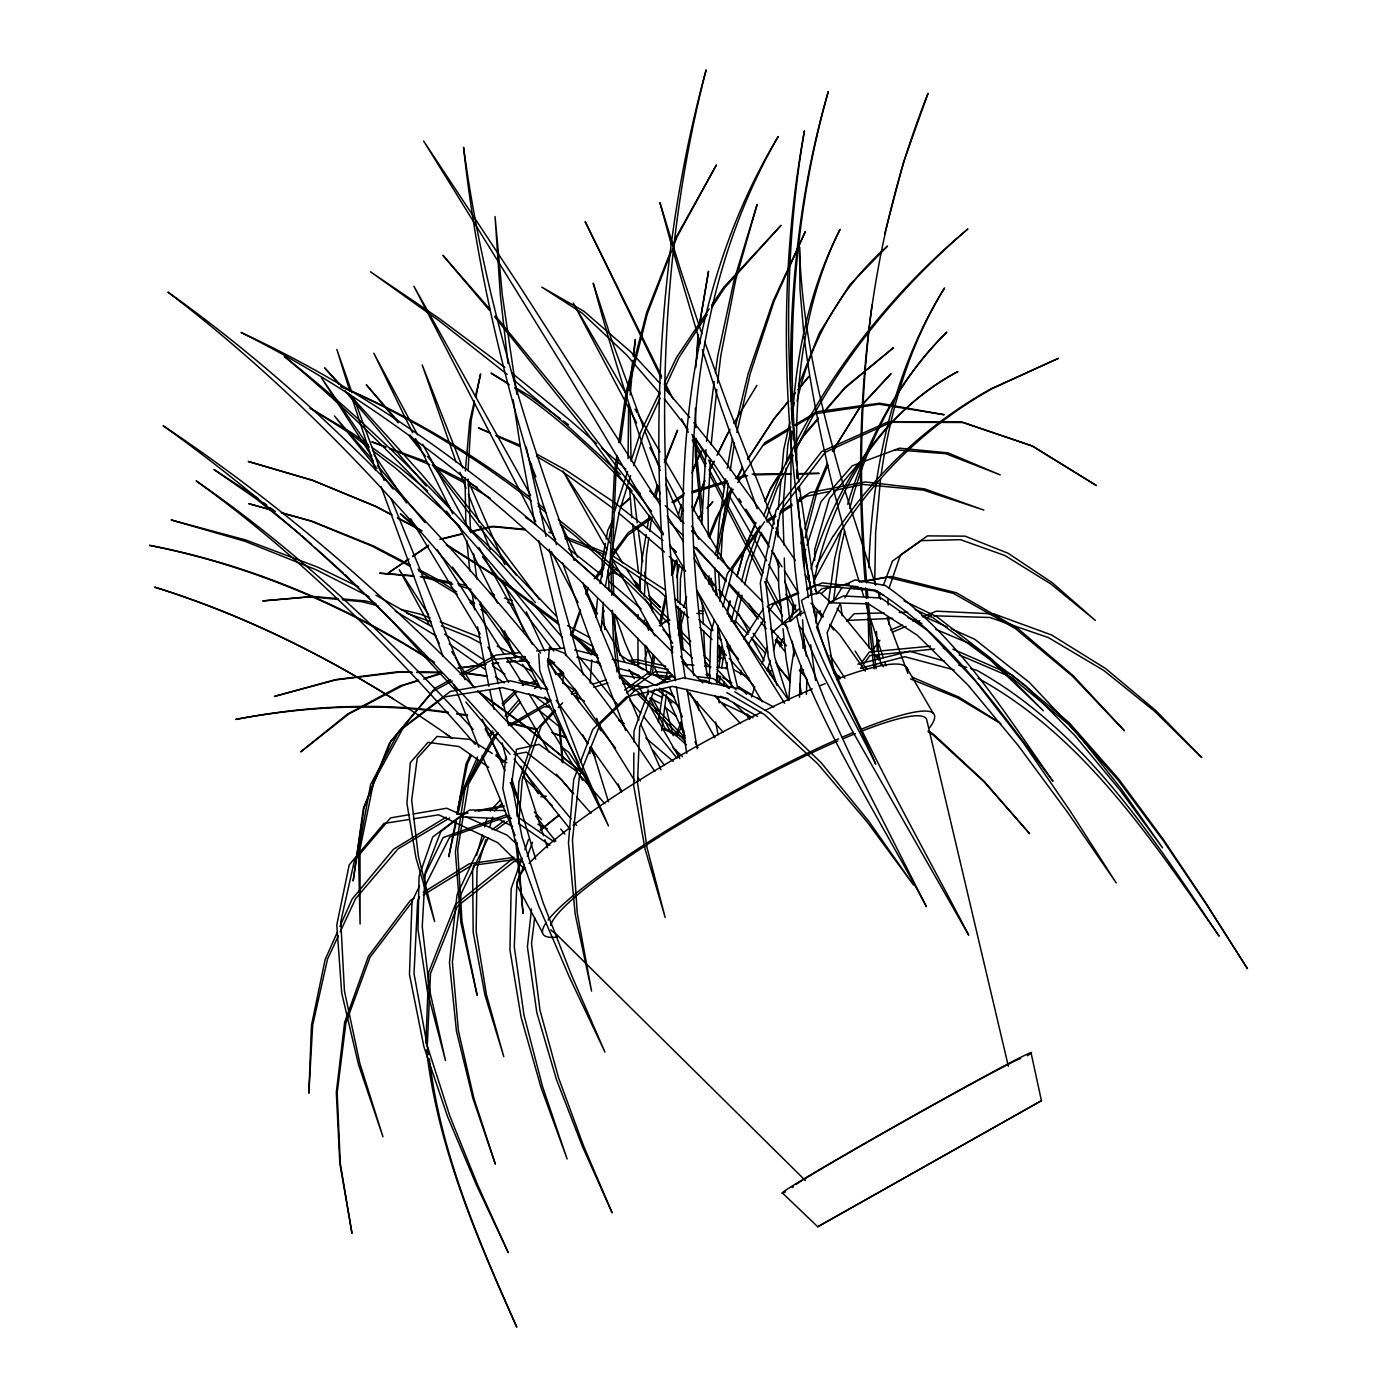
<?xml version="1.0" encoding="UTF-8"?>
<svg xmlns="http://www.w3.org/2000/svg" width="1397" height="1397" viewBox="0 0 1397 1397"><rect width="100%" height="100%" fill="white"/><g stroke="black" fill="none" stroke-linecap="round" stroke-linejoin="round"><path stroke-width="1.5" d="M590.005 753.647L590.023 747.238M590.18 683.273L591.787 659.873M630.169 409.635L631.025 458.338M630.204 394.88L633.19 360.81M790.999 401.393C788.275 296.95 799.049 191.965 828.334 91.469C794.037 212.676 785.69 340.117 796.727 465.323M633.854 752.913L633.679 785.603L645.03 848.922L665.164 917.41L647.003 847.56L637.556 782.879L639.686 727.016L654.529 689.42M633.924 742.017L633.976 731.102L648.627 690.869M677.196 561.437L677.685 602.159M701.783 524.381L705.956 449.694M637.958 638.167L638.01 666.107M638.097 618.871L638.132 614.575M814.434 586.356L814.521 575.547M814.643 560.389L814.713 549.562L829.434 498.485L858.614 463.385M717.255 681.509L717.918 625.454M602.02 576.978L602.264 560.302L605.407 543.258M680.007 608.324L683.133 650.269M680.077 604.045L680.479 578.341L682.609 566.152M874.697 584.086L875.657 532.397L880.564 478.927M628.633 404.886L628.056 458.565M709.257 683.412L710.846 632.614L714.373 620.006M806.401 694.431L806.925 679.239M425.858 1043.384L428.652 972.417L455.37 904.558L512.035 859.207L520.732 859.487M803.869 566.396L804.358 553.666L805.685 549.51M868.829 567.723C871.798 470.457 892.596 371.41 944.547 287.974C909.657 344.57 890.36 409.199 881.14 474.683M672.114 572.875L672.621 560.302M799.538 697.208L800.83 665.304M792.291 617.037L792.832 604.307M710.409 459.543L708.017 508.368L708.401 536.64M711.143 444.7L716.801 389.501M644.331 596.816L646.549 554.068L648.889 537.531M717.534 682.836L717.866 676.427M716.417 682.592L716.766 676.148M515.615 839.702L523.054 913.376L517.1 842.688M516.96 816.058L518.933 781.656L535.977 730.439L554.626 709.816M721.027 557.857L723.175 521.57L728.466 483.327M468.012 470.614L471.138 420.34L474.561 403.471M696.876 358.488L698.378 334.547M788.816 700.107L790.667 672.009L793.88 650.967M695.828 367.498L697.976 335.507M706.55 441.155L714.199 381.451M717.167 549.248L719.176 521.43L725.637 478.839M786.04 468.222L782.809 510.376L783.874 544.987M786.354 463.996L787.803 445.032L790.894 430.451M601.129 630.571L603.364 602.369M639.529 591.35L642.253 557.77L646.182 534.422M518.846 821.453L522.356 779.002L541.023 726.457L555.447 710.724M791.348 431.795L790.667 499.48L794.823 566.693L800.656 615.867M792.763 414.874C796.552 350.804 810.662 286.787 840.034 229.422C804.183 301.612 794.631 383.721 796.849 463.437M465.341 470.999L469.689 421.65L474.421 400.904M505.731 755.969L502.85 788.537L515.161 840.977L538.456 905.413L569.225 976.747L604.953 1052.098L571.583 975.35L543.084 902.619L521.954 836.803L511.686 783.071L516.488 749.281L539.015 744.339L576.175 771.022L604.918 803.816M562.659 683.377L563.567 673.179M778.269 509.329L781.01 479.363M781.394 475.085L783.752 449.415L789.934 421.894M592.38 653.499L592.974 647.125M595.751 617.369L597.549 598.248M815.918 622.975L817.035 611.048L822.711 616.95M633.609 356.549L635.303 339.488L633.278 356.287M871.972 305.07C860.028 397.15 858.352 490.469 866.734 582.951M680.444 520.906L682.365 508.211M531.524 908.941L527.402 946.956L536.867 1012.808L556.477 1079.584L582.357 1146.291L612.13 1212.823L583.44 1145.523L558.608 1077.995L539.993 1010.328L531.524 943.516L534.667 917.777M740.48 674.629L740.951 670.316M717.552 383.127L720.835 355.536L735.782 279.522L757.122 204.416L734.228 279.627L717.744 355.868L715.386 372.929M629.226 389.85L632.771 360.478M610.314 536.256L611.083 530.144M652.556 672.044L654.46 657.009M802.507 556.984L803.886 546.297M802.838 648.191L803.939 639.634M833.363 602.02L839.597 553.631L844.679 531.07M661.672 730.596L666.439 694.309M650.269 673.406L653.22 654.564M730.229 470.562L734.438 442.989M618.295 457.518L615.885 474.666L612.305 557.211L613.824 595.524M620.39 442.5L627.288 393.186L647.387 313.627L671.486 251.181M649.762 531.314L651.508 518.916M658.354 721.917L662.946 691.882M616.88 455.474L614.401 472.57L610.419 554.906L611.834 595.332M618.749 442.674L626.205 391.422L646.706 312.317L671.101 250.36M828.526 601.164L834.707 558.468L841.692 529.271M727.261 468.187L732.517 438.483M723.576 685.944L724.24 681.684M726.23 668.901L727.226 662.527M729.199 649.745L729.863 645.484M718.774 667.853L721.481 650.653M727.226 614.104L729.985 601.461M719.106 661.497L721.428 646.828M719.158 683.046L720.223 676.619M721.638 668.08L724.449 650.985M699.356 325.99L708.541 271.21L699.373 324.803M647.265 528.049L649.413 515.301M606.193 539.015L607.765 530.493L612.951 519.614M605.25 587.281L619.168 512.28L630.588 475.713M455.387 822.658L448.751 856.78L456.4 821.541M457.046 814.119L460.783 794.928L477.46 757.034M660.624 625.926L666.386 596.921M600.046 583.527L613.056 518.549M475.853 397.15L480.585 373.942L475.382 396.748M659.646 623.149L665.531 595.96M669.18 679.448L670.071 675.222M678.366 635.024L684.547 612.026M797.041 401.288C809.911 341.689 841.465 286.245 887.532 246.064L849.603 285.04L819.463 332.765L798.316 386.026M730.788 492.897L717.552 554.557L717.814 558.817M458.199 813.246L462.232 794.596L478.385 759.793M676.707 577.52L679.431 564.894M666.09 677.37L667.888 669.093M671.486 652.521L672.83 646.305M715.316 554.941L728.256 496.668L733.215 489.299M793.252 407.068L794.212 402.825M849.743 508.508C866.489 442.779 898.236 380.071 946.834 332.119C898.812 379.303 866.996 440.23 847.682 504.265M736.83 432.459L750.241 373.593L774.043 301.42L805.336 231.553L773.082 301.211L748.268 373.278L735.573 425.858M810.766 595.122L811.727 591.018M813.665 582.811C830.918 497.192 878.486 413.093 957.923 371.55C882.747 411.993 833.485 488.321 811.011 569.05M655.542 498.223L658.633 485.807M734.717 624.494L742.069 595.192M744.688 584.732L749.927 563.812L760.911 533.287M769.869 674.646L770.917 670.508M805.231 537.828L817.35 490.364L827.897 465.044M808.304 579.528L809.387 575.337M731.12 621.421L738.769 592.049M741.493 581.571L746.417 562.694L759.985 526.023M884.65 233.998L903.44 162.454L928.027 93.442C866.262 247.636 851.821 417.039 865.145 581.536M722.843 606.892L733.233 567.688L764.526 521.797M644.89 659.262L647.614 649.046M800.935 543.695L802.629 537.391M804.899 528.992L814.538 493.263L827.321 463.437M654.04 496.843L657.411 484.654M678.488 514.585L681.265 504.439M672.725 574.289L676.759 559.883M473.74 865.634L472.588 869.72L473.199 932.305L484.969 995.118L503.793 1056.691L486.435 994.594L476.15 931.362L477.041 868.41L485.807 839.702M476.604 855.435L482.332 835.022M484.637 826.867L486.924 818.694M719.682 601.112L727.348 573.8L759.793 526.756M727.697 609.162L730.037 600.832M737.092 575.861L744.741 548.794L755.777 523.281M736.97 576.699L745.719 545.738L755.812 522.443M671.468 575.127L675.624 560.546M638.01 666.648L639.18 662.667M677.999 625.699L682.312 611.415M683.552 607.346L686.625 597.13M489.561 827.391L492.687 817.14M767.145 670.665L770.288 660.362M773.432 650.059L777.832 635.652M633.767 465.55L643.912 433.035L660.1 398.18M751.464 697.016L754.799 686.643M762.133 663.802L767.459 647.213M807.012 545.354L821.017 501.715L852.222 465.812L899.528 448.175L948.004 452.872L1000.269 474.91L945.821 453.711L895.215 449.799M614.313 512.262L627.655 471.522M630.973 461.324L640.315 432.808L659.873 392.12M889.156 587.962L900.419 555.011L927.503 535.872L965.17 536.169L1008.128 553.282L1052.29 582.741L1095.388 620.46L1050.719 583.859L1005.019 555.587L960.49 539.679L921.234 540.622L892.508 561.018L883.41 585.203M780.207 645.973L782.32 639.826M572.211 635.041L580.611 610.699M586.216 594.476L587.613 590.425M571.129 635.6L580.244 609.441M585.849 593.341L587.945 587.299M522.007 857.898L511.145 888.684L509.957 949.977L521.098 1017.295L541.023 1087.477L567.112 1158.969L542.525 1086.482L524.015 1015.27L514.271 946.852L516.82 884.476L524.294 864.341M524.905 849.673L528.537 839.422M766.045 519.038L777.046 488.496L793.252 455.3M527.298 856.291L532.536 842.181M763.757 515.842C804.637 404.222 876.792 305.052 967.877 228.951C896.368 290.663 834.987 365.368 795.155 451.388M693.122 510.918L704.804 480.76M692.929 510.097L704.734 480.481M878.853 597.287L880.372 593.271M579.022 765.678L573.678 779.788L568.474 842.88L575.197 914.354L591.56 991.119L577.223 912.905L572.456 839.946L579.528 775.37L600.466 723.541L635.879 689.612L683.814 677.789L739.397 688.843L773.798 707.057M580.541 761.662L592.782 729.426L626.397 696.911L672.516 686.381L726.23 698.64L757.628 716.469M673.04 247.147L676.934 237.088L716.382 164.986L676.602 236.372L672.673 246.361M665.531 461.324L677.545 430.224L664.361 462.372M779.631 646.601L782.704 638.673M790.37 618.888L795.749 605.041M709.484 537.915L718.25 515.58L731.714 489.194M709.344 534.841L715.718 518.898L731.591 488.112M611.345 528.101L612.899 524.364M833.572 451.423L836 445.573L860.657 406.387L891.024 373.645L859.714 407.383L832.42 451.51M692.004 531.978L693.663 528.014M691.934 473.024L701.294 451.004L692.406 470.405M765.085 501.086L770.987 487.501L782.46 469.113M765.102 501.698L770.201 489.928L782.477 470.108M337.323 932.236L325.134 959.547L311.461 1025.381L308.842 1093.24L312.666 1025.154L327.492 959.18L338.371 935.763M339.925 926.386L352.131 899.074L393.57 849.184L446.114 817.21M677.004 736.411L681.317 726.754M840.156 603.679L827.111 632.684L834.079 673.11M675.275 735.555L681.387 722.057M470.422 754.502L466.004 764.072L457.046 814.084L467.454 763.6L471.243 755.882M340.187 931.851L355.606 898.673L398.093 848.835L449.677 817.996M664.605 388.488L679.012 357.51L707.179 314.482M484.322 836.681L456.994 894.936L449.45 962.673L456.452 1031.161L472.885 1098.374L495.341 1164.138L473.845 1098.059L458.391 1030.654L452.366 962.062L460.87 894.307L488.112 838.043M664.535 382.429L676.637 357.23L709.187 308.894M709.397 471.226L713.989 461.691M717.674 454.077L727.785 433.105M709.414 470.806L714.111 461.115M716.923 455.317L730.02 429.438M419.537 885.96L411.993 901.432L409.478 974.46L423.885 1046.65L447.564 1116.605L476.429 1185.023L508.264 1252.638L477.53 1184.604L449.799 1115.924L427.255 1045.794L414.018 973.587L417.668 900.628L419.606 896.769M424.251 876.286L443.111 837.589L506.203 814.818L511.442 818.467M816.669 627.34L828.788 602.771L843.631 595.943L881.14 598.021L927.468 630.361L975.735 681.334L1023.477 743.047L1070.224 811.046L1116.186 882.887L1067.64 812.373L1018.291 745.631L967.999 685.089L917.235 635.181L868.532 603.853L828.788 602.771M425.439 885.192L449.764 836.96L509.678 815.638M737.476 477.879L742.296 468.449M736.551 478.507L742.505 466.947M814.067 580.523L838.462 535.121M816.058 566.711L832.996 536.204M844.871 597.916L850.965 587.107M497.838 732.901L468.519 784.014L457.675 849.83L462.005 921.461L477.145 995.345L460.853 922.474L455.387 851.908L465.131 787.227L494.398 735.328L498.083 733.215M837.397 680.356L839.667 676.619M733.844 423.204L756.93 385.362M836.559 679.099L838.776 675.467M795.871 448.507L803.677 435.899L817.926 419.397M833.433 601.391L842.094 587.404M787.052 461.761L791.628 454.409M795.068 448.891L804.253 434.188L818.415 417.982M748.495 644.069L764.369 618.836M768.909 611.624L773.449 604.412L798.857 593.219M747.709 459.299L774.549 418.105L788.362 401.376M748.286 458.129L773.676 419.275L788.659 401.079M711.876 307.323L724.799 287.59L781.063 225.319L723.646 287.398L711.597 305.314M743.501 638.953L763.181 608.97M737.791 482.576L764.788 442.674L790.929 427.185M861.058 667.906L869.79 655.612L934.576 648.976M860.465 664.308L869.266 652.015L930.542 646.165M596.414 578.341L603.958 567.968M611.502 557.613L627.847 535.156L652.329 517.816M594.231 578.777L604.307 565.121M610.594 556.582L628.213 532.676L650.932 516.89M412.22 901.816L370.03 957.242L345.915 1022.918L337.183 1092.646L340.257 1163.23L351.974 1233.376L339.82 1163.177L336.31 1092.419L344.622 1022.412L368.389 956.351L410.351 900.454L414.036 898.166M872.025 650.635L879.935 640.297M791.383 397.778L795.469 392.819M798.193 389.501L809.09 376.264L798.036 389.658M791.121 398.023L795.277 393.011M488.182 735.8L492.408 730.858M505.085 716.015L519.16 699.548M698.308 518.566L702.272 513.974M707.528 507.844L712.802 501.715L707.022 508.211M823.619 412.814L844.975 388.069L893.469 347.713L845.307 387.179L824.073 411.504M489.666 736.918L493.892 732.133M506.57 717.779L520.644 701.818M698.378 517.955L702.708 513.083M558.329 707.581L562.659 702.848M571.303 693.401L574.184 690.258M490.12 810.993L500.423 799.975M846.826 621.49L854.196 613.72L884.144 612.916M494.573 810.993L501.925 803.362M502.204 703.494L514.218 691.794M502.658 705.38L516.768 692.039M621.333 506.185L630.152 497.926L621.124 506.011M790.44 621.351L801.773 611.17M821.226 593.708L827.705 587.893L848.905 584.086M608.603 575.459L615.553 569.26L618.993 571.356M772.139 632.684L799.486 608.551M608.778 574.132L611.746 571.652L623.114 577.24M540.342 829.923L558.905 814.992M540.534 830.115L558.922 815.359M492.076 829.678L504.055 820.807M626.362 692.982L655.577 671.451L670.473 673.302M782.564 1193.125L817.769 1226.758L1041.446 1100.679L1031.056 1052.814M495.202 830.377L507.355 821.523M660.868 624.983L667.609 620.128M624.564 690.101L646.916 673.948L674.419 677.039M659.367 625.734L667.906 619.604M673.302 502.937L683.797 495.498M671.905 502.291L684.146 493.787M407.54 559.726L388.156 573.084L409.129 559.01M412.814 556.093L428.669 545.162M412.621 556.652L428.355 546.105M656.101 685.456L671.922 675.03M657.428 685.106L671.503 675.869M766.988 522.076L775.964 516.209M779.561 513.852L792.151 505.644M799.328 500.947L806.523 496.249L829.486 491.447M766.359 520.627L775.475 514.777M780.94 511.267L791.889 504.23M799.189 499.55L810.138 492.512L865.354 481.965L924.674 488.898L983.872 510.097L923.417 490.12L862.892 484.427L833.66 490.557M423.239 892.439L469.287 863.783L514.026 857.321M423.291 895.023L471.226 865.599M1041.446 1100.679L817.769 1226.758M762.832 445.591L790.178 429.089M795.661 425.788L815.708 413.669L878.905 404.204L944.18 414.734L879.639 403.227L817.088 411.696L794.666 424.985M811.308 594.476L801.476 600.413C816.11 658.773 849.83 710.287 875.675 764.089C852.746 708.523 818.904 654.949 811.308 594.476L820.266 592.904L830.988 602.718M508.333 725.514L549.72 701.346M510.935 725.811L544.009 706.76L550.418 707.092M534.44 688.529L538.124 686.503M558.398 675.362L562.083 673.337M450.585 679.728L435.41 687.935L390.881 741.143L364.093 807.449L353.162 880.948L363.36 808.461L389.379 743.256L433.07 691.201L452.349 680.968M460.067 674.594L496.11 655.088L519.544 652.678M559.865 676.515L563.655 674.472M461.988 675.851L492.827 659.471L525.289 656.573M843.194 585.64L855.034 579.912L885.401 585.57C956.98 635.286 1003.71 711.178 1052.971 781.272C1000.601 712.243 950.484 637.137 875.744 590.285L851.332 586.81M804.532 612.218L796.639 615.937L804.48 649.134L825.313 701.207L854.493 764.316L926.386 906.688C877.072 813.508 817.612 723.786 785.306 622.835L791.261 620.233M990.508 389.012L1058.42 358.313L991.835 388.837A554.225 485.265 58.8 0 0 838.27 534.981M806.68 589.778L822.309 582.898L858.107 586.74M768.245 605.512L797.495 592.765M807.239 588.504L815.045 585.099L873.719 590.704L883.603 595.227M892.421 632.16L906.094 626.397M915.838 622.294L919.75 620.652M925.6 618.173L931.45 615.71M890.518 630.03L902.497 625.123M912.468 621.019L916.449 619.377M922.439 616.915L936.392 611.17L993.931 613.912L1051.592 634.989L1105.795 668.657L1155.686 710.444L1201.699 757.488L1154.586 711.283L1103.647 670.368L1048.466 637.626L989.879 617.491L933.615 615.78M592.241 684.355L606.281 679.78M522.251 685.298L536.64 680.828M556.792 674.332L562.712 672.568M692.039 492.949L727.069 482.052M737.354 478.839L747.657 475.644M418.663 680.147L400.031 685.944L347.294 714.251L300.722 751.883L348.866 713.954L403.139 685.386L417.476 680.968M424.88 678.209L441.435 673.04M571.583 694.274L577.642 692.388M593.83 687.341L607.992 682.941M423.623 679.082L442.063 673.389M458.46 668.342L485.824 664.291M692.371 491.325L727.331 480.882M735.555 478.42L745.841 475.347M860.814 668.185L904.767 656.712L954.099 669.879M439.811 539.277L462.32 533.637M470.492 531.593L490.958 526.477L525.289 529.882M857.775 664.204L909.691 651.246L944.355 661.095M441.295 539.207L462.232 534.056M472.71 531.489L493.665 526.355L525.377 529.393M458.321 814.154L466.615 812.6M474.928 811.046L504.003 805.615M514.009 754.432L526.425 752.145L561.769 779.893L572.753 793.304M459.683 814.643L468.1 813.089M478.612 811.133L503.863 806.471M849.219 583.824L822.012 588.696L817.193 592.939L814.818 589.324M859.679 581.955L886.885 577.083L953.348 593.341L1015.462 628.633L1072.215 675.938L1124.393 730.753L1073.21 675.711L1017.522 628.231L956.543 592.834L891.303 576.472L861.635 581.798M409.251 814.678L390.531 817.909L354.489 860.43L340.798 921.601L344.43 990.979L359.85 1063.396L382.953 1136.774L358.47 1064.427L341.724 993.11L336.799 924.884L349.215 864.883L383.965 823.479L409.234 819.48M413.407 813.962L446.673 808.234L462.285 815.184M413.46 818.817L438.728 814.818L497.786 842.688L525.028 869.615M473.356 865.302L513.782 859.661M492.163 663.54L498.502 662.772M506.971 661.759L515.423 660.746M519.649 660.24L525.988 659.489M457.989 667.888L485.789 664.588M492.198 663.837L498.607 663.086M507.163 662.073L526.477 660.886M628.353 660.606L636.98 659.611L665.775 666.125M536.588 650.915L564.283 648.068M803.589 669.931L799.346 670.35L802.315 673.406M847.001 620.443L892.718 618.347M899.127 612.515L907.683 612.288M754.066 474.893L790.946 474.054M797.46 473.897L819.148 473.391L797.53 473.618M752.127 474.107L791.034 473.688M542.106 796.22L546.367 796.203M540.796 796.744L545.022 796.744M410.945 671.87L398.215 671.73L335.367 679.658L274.406 696.405L336.031 679.868L399.472 672.167L412.307 672.359M417.319 671.94L440.649 672.184M416.585 672.411L442.238 672.778M504.928 810.539L469.462 809.981L440.841 831.547L425.299 872.095L422.243 926.648L429.7 990.595L445.486 1060.55L427.534 992.01L417.982 929.459L419.065 876.286L432.703 837.047L459.491 816.721L497.315 818.52L512.664 826.483M696.789 613.388L703.128 613.58M522.757 861.722L514.096 861.425L457.43 906.216L430.503 973.499L427.272 1046.143L428.669 1054.63M547.345 660.484L551.623 660.694M548.095 662.038L554.574 662.37M698.849 610.768L703.162 611.013M413.442 575.669L379.6 573.189L413.809 576.21M337.952 598.58L312.649 596.432L262.793 600.902L310.955 596.816L338.563 599.47M342.16 598.946L365.35 600.92L375.88 603.469M687.743 664.605L694.03 665.182M704.507 666.142L710.794 666.718M717.08 667.295L727.558 668.255M342.824 599.872L361.945 601.723L378.273 605.914M699.81 679.902L706.166 680.601L711.789 683.901M706.026 674.646L710.252 675.153M716.591 675.938L720.817 676.462M698.133 676.724L713.029 678.558L729.409 688.529M461.866 672.428L487.274 675.973M519.038 680.409L537.897 684.565M448.472 712.278C377.871 701.94 305.699 705.817 235.796 719.403C305.716 706.271 377.766 702.621 448.297 712.872M456.941 713.483L467.524 714.967M620.32 675.188L645.397 678.767M463.629 673.092L487.064 676.41M521.151 681.265L538.037 684.914M456.819 714.094L467.471 715.631M622.591 683.465L647.876 687.726M658.406 689.489L664.745 690.555L672.271 694.501M653.621 674.768L670.036 679.413M421.911 576.28L451.528 582.427M457.867 583.754L466.319 585.5M630.553 673.441L638.866 675.17M420.218 576.769L452.768 584.19M458.862 585.587L471.016 589.377M547.886 689.559L510.167 680.828L450.41 691.428L403.681 726.964L373.68 781.761L360.007 849.184L360.094 924.028L358.435 850.546L370.607 784.52L399.088 731.137L444.298 696.963L502.466 687.656L550.994 700.089M507.6 722.336L537.007 729.164M507.81 722.965L537.339 729.88M630.047 660.781L667.626 669.652M401.166 609.546L420.13 614.121L430.154 617.945M574.726 649.902L597.584 655.577M612.148 659.192L637.084 665.391L667.452 682.382M406.859 613.266L431.184 621.84M576.821 657.219L599.994 663.383M618.941 668.43L631.566 671.782L653.918 684.827M271.123 509.888L248.649 503.653L271.437 510.027M281.338 512.716L311.985 521.203L374.274 546.314L410.421 565.209M281.792 512.926L310.78 521.046L371.934 546.035L409.321 565.872M958.621 665.147L966.776 667.469M970.863 668.622L976.974 670.368C1084.212 730.352 1152.542 836.524 1219.092 936.13C1151.896 839.772 1083.705 736.219 978.092 678.313M551.693 732.569L566.204 737.214M554.225 733.827L566.291 737.721M490.399 593.428L494.416 594.738M504.439 598.038L512.472 600.675M720.328 696.317L728.378 699.024M385.729 446.918L371.846 441.871L385.834 447.18M389.711 448.35L425.439 461.324M389.815 448.681L429.578 464.607M440.177 621.752L480.079 637.451M564.807 536.675L606.612 552.968M548.899 532.222L552.933 533.829M565.052 538.683L605.425 554.853M441.277 625.891L469.532 637.242L480.987 643.353M910.565 678.942L957.923 698.011L1000.863 723.629M490.12 432.756L478.333 427.866L490.137 433.157M496.022 435.2L519.597 444.979M907.963 617.649L921.915 623.516M935.868 629.383L969.745 643.633L1025.415 685.525L1075.026 735.713L1120.219 790.423L1162.566 847.839L1121.581 789.445L1077.698 733.687L1029.327 682.382L974.792 639.302L951.305 628.79M912.433 677.283L958.971 697.138L999.204 722.336M943.219 648.086L947.218 649.797M959.215 654.931L1011.184 677.178L1068.53 724.327L1118.176 780.207L1163.282 840.68L1205.96 903.807L1247.469 968.697L1206.24 903.545L1163.736 840.016L1118.718 779.037L1069.037 722.528L1011.533 674.699L952.981 649.203M466.179 816.931L507.163 835.179L516.523 843.998M921.933 615.623L947.393 627.026M496.04 435.812L519.649 446.411M915.245 609.651L933.039 617.753L989.792 659.471L1043.349 710.776L991.573 658.843L936.619 616.566L904.051 600.954M340.676 386.393C407.959 415.049 471.26 452.611 529.428 496.861M507.373 602.229L513.118 604.918M650.985 692.126L662.58 697.557M537.828 824.213L547.397 828.753M340.693 386.48C408.745 416.323 472.727 455.108 531.314 500.772M718.547 701.189L753.07 717.761M358.592 586.862L318.132 567.322L245.872 540.028L171.115 519.946L244.789 541.233L315.932 569.679L368.983 596.571M375.95 595.227L431.743 626.607M717.691 656.136L723.471 658.93M664.553 728.326L684.635 737.948M649.919 698.238L659.698 703.058M661.497 727.907L675.065 734.682L686.416 744.811M433.122 465.184L463.856 480.603M469.619 483.502L477.303 487.343M497.175 646.13L529.463 662.545M435.375 467.646L464.345 482.803M468.222 484.829L490.277 498.24M418.017 569.19L435.148 578.131L456.679 591.822M391.806 514.812L376.474 506.744L313.225 480.603L248.247 461.464L312.299 480.184L374.745 505.958L391.771 514.952M397.551 517.85L420.532 529.952M397.447 517.955L422.051 530.947M418.681 570.832L457.256 594.266M507.705 657.603L532.065 671.486M567.479 625.559L589.918 637.678M733.669 669.669L748.949 677.964M536.518 454.008L566.449 470.422L612.585 501.226L662.911 540.464M547.746 658.703L551.326 660.676L575.966 690.904L608.603 738.803L634.709 780.696M575.127 695.863L584.61 701.207M618.714 720.433L624.407 723.629M571.984 634.43L592.625 646.27M726.807 692.65L764.334 714.531L817.891 763.984L867.223 822.03L913.586 885.052L868.882 821.401L821.244 762.797L769.433 712.907L734.857 691.847M659.489 688.092L674.384 696.789M444.648 634.133L483.764 659.855M722.668 677.528L731.871 682.923M737.389 686.154L752.127 694.78M757.645 698.011L761.33 700.159M536.465 456.313L562.607 471.697L613.475 508.718M393.098 698.71C318.429 652.172 238.712 613.51 154.648 587.142C260.348 619.709 358.627 672.673 448.978 735.957L452.384 738.489M507.565 382.9L491.046 373.104L509.399 384.891M514.917 387.266L529.603 395.98L560.092 418.541M310.274 408.168L352.411 433.262L368.092 444.613M395.299 611.048L436.231 636.019M562.834 682.976L575.791 691.061M525.377 517.327L536.186 524.521M310.291 408.308L350.63 433.769L367.394 446.586M619.604 654.704L643.388 669.757M647.055 672.062L650.723 674.384M446.726 544.743L496.948 576.682L557.403 621.735M469.235 599.819L474.631 603.242M446.272 544.952L493.857 575.354L558.713 624.442M434.153 662.126C347.678 605.879 250.989 564.842 149.531 545.354C251.058 565.471 347.853 606.647 434.519 662.929M492.198 753.437L470.283 739.415L437.034 736.429L417.249 758.222L411.678 800.219L418.401 856.326L434.624 921.496L415.974 857.863L406.929 803.275L410.281 762.745L427.988 742.331L459.194 746.609L488.74 767.355M495.848 755.76L506.797 762.779M514.899 388.436C555.447 415.066 591.141 448.594 624.791 483.414M469.986 602.509L473.635 604.849M480.917 609.563L486.383 613.091M612.392 555.692L664.797 589.726M928.097 731.766L933.458 735.259L983.959 781.709L1029.589 833.642L984.099 781.307L933.65 734.385L928.289 730.823M258.323 498.624L213.933 469.479L256.524 499.148L300.372 534.37M610.733 558.398L658.511 590.285L666.456 597.462M635.495 674.245L640.804 677.789M492.565 665.828L504.876 674.21M518.968 817.821L554.365 841.92M518.427 823.339L549.894 845.22M449.24 643.965L484.707 669.111M495.341 676.654L504.195 682.941M775.213 640.228L782.215 645.204M371.585 447.145L399.455 467.314L427.569 490.836M561.629 747.011L568.666 752.162L589.15 782.687M478.804 691.794L524.119 724.956L584.505 774.951M477.652 691.41L526.582 727.313L582.287 773.1M563.497 421.056L568.579 424.81M446.411 734.281L451.65 738.175M568.666 548.724L602.09 575.372M504.823 367.428L439.88 318.918L370.449 271.769L438.571 320.367L507.128 374.326M776.243 639.442L781.342 643.284M668.377 700.281L671.852 702.883M656.503 689.088L678.942 706.114M263.404 502.483L266.792 505.05M270.162 507.617L275.244 511.459M372.423 450.428L395.892 468.379L442.011 509.119L460.102 527.018M532.746 694.588L551.745 709.257M574.167 558.8L601.531 582.497M537.915 503.531L544.708 508.857M558.294 519.527L575.285 532.868L628.999 580.296L669.984 620.268M664.745 707.039L676.515 716.347M415.642 526.023L400.345 513.834L420.514 532.362M538.089 506.203L546.559 512.961M560.11 523.805L575.372 535.994L628.842 583.981L669.565 624.319M538.316 709.728L561.943 728.763M511.599 372.807L570.605 420.759L596.589 443.53M618.469 512.839L664.501 552.042M570.779 632.946L597.497 655.35M570.325 634.238L598.492 658.022M645.746 737.965L673.232 761.313M513.729 379.949L566.466 424.88L620.338 474.316M608.638 580.942L641.153 608.97M548.27 659.663L562.834 672.201M671.136 547.624L676.078 551.902M601.461 447.791L625.821 469.13M674.541 598.265L685.892 608.236M698.884 619.622L711.859 631.007M607.87 588.137L652.818 630.361M301.979 535.819L311.601 544.463M314.796 547.362L343.645 573.329M675.973 606.071L688.686 617.544M699.81 627.585L712.051 639.512M837.117 608.341L872.374 651.316M635.687 584.749L640.35 589.028M649.657 597.567L660.537 607.538L648.941 595.628M669.233 556.408L685.001 570.989M620.181 675.362L662.51 714.793L685.316 737.983M673.022 747.832L682.487 756.65M649.57 490.976L660.537 501.261M665.251 505.662L684.059 523.281M464.625 523.613L495.935 553.002L556.477 616.252M619.133 676.759L634.709 691.375M637.818 694.309L685.281 741.231M663.016 629.715L670.804 637.137M681.736 647.51L692.528 658.022M708.873 580.541L713.518 584.976M719.734 590.914L722.843 593.882M733.146 702.394L749.892 718.634M677.58 627.672L690.869 641.502M628.196 481.633L640.42 493.63M669.425 522.094L683.168 535.575M523.002 776.837L552.147 805.528M345.251 574.761L390.95 619.936L455.841 690.624M805.388 1180.535L554.399 932.305A215.313 29.861 -29.3 0 1 550.942 929.773M691.899 530.633L762.867 601.932M672.848 652.486C546.733 524.539 405.095 408.238 241.052 332.451C408.203 415.922 549.685 541.984 675.38 678.575M681.858 661.567L702.743 682.906M727.4 612.899L731.871 617.439M734.839 620.46L748.146 634.325M739.065 686.643L746.504 694.204M474.84 687.865C379.844 590.599 276.414 501.104 163.1 425.736C317.433 535.924 450.76 672.813 571.006 818.799M477.809 690.904L531.262 746.993M634.448 580.733L640.245 586.688M627.759 486.488L632.212 491.115M829.801 624.337L839.737 634.675L865.267 671.066M707.441 673.511L710.409 676.602M693.541 546.314L726.003 580.139M728.955 583.213L765.067 622.259M767.285 606.577L787.925 628.248M802.664 643.72L805.615 646.811M704.053 655.49L709.92 661.707M717.237 669.477L736.114 689.943M512.315 788.641L516.715 793.286M534.248 811.901L541.565 819.672M696.317 547.641L726.248 581.536M718.041 636.997L720.974 640.14M726.824 646.427L738.559 658.982M343.819 388.418L324.61 367.865L338.982 384.123M348.237 393.168L420.672 473.199L449.991 507.548M714.373 695.409L740.532 723.506M680.129 634.779L690.31 645.728M704.839 661.375L710.654 667.644M716.469 673.895L729.531 687.97M660.065 383.494L630.903 351.992L584.225 311.496L541.774 287.118L582.095 313.05L626.677 355.03L660.117 393.919M664.448 388.226L689.769 417.546M683.011 660.519L687.359 665.216M722.144 702.918L725.043 706.044M473.164 729.409C389.204 637.87 298.609 551.483 196.104 480.865C300.407 555.779 391.055 647.789 475.224 744.339M531.489 601.705L562.432 637.503M811.046 603.12L823.392 616.583M751.045 637.503L765.556 653.429M777.186 666.177L790.248 680.514M770.777 628.563L786.511 645.868M717.779 645.851L726.37 655.35M729.234 658.528L753.594 685.456M570.954 632.317L591.228 654.826M535.418 602.596C458.426 514.096 376.596 429.193 284.324 356.445C387.737 442.151 477.268 543.136 560.599 648.086M344.745 390.619L426.12 486.069M556.408 774.2L573.713 793.74M576.594 796.989L591.018 813.264M798.979 625.839L803.275 630.711M687.184 691.358L723.105 732.15M496.179 754.537L503.199 762.535M465.812 701.993L510.062 754.223M729.077 584.784L758.222 618.958M489.788 309.121L442.936 255.337L489.387 310.204M373.278 460.731L334.372 415.974L376.946 468.362M398.564 421.946L366.293 384.716L398.232 422.785M664.291 398.774L688.04 429.281M579.161 657.079L617.369 704.35M596.868 661.287L600.972 666.142M629.785 700.229L640.769 713.203M540.691 653.167C430.678 519.317 309.575 392.924 167.972 292.148C314.098 403.454 436.999 541.966 547.118 688.232M560.686 829.05L564.877 834.044M495.359 315.792L581.012 420.165L651.543 511.529M378.831 467.122L424.915 522.565M573.783 822.117L576.542 825.452M514.113 759.147L570.273 829.364M760.911 622.241L766.307 628.79M775.754 640.263L785.201 651.718M409.792 434.904L420.724 448.175M427.569 456.47L493.595 538.91L539.207 599.383M699.321 566.326L715.561 586.129M718.285 589.429L750.486 629.872M494.748 316.787L579.633 423.151L663.208 534.841M446.411 511.197L450.48 516.226M453.187 519.579L461.307 529.638M693.82 422.593L722.266 457.902L773.292 528.293M643.511 716.451L676.951 758.187M535.505 815.935L555.901 841.343M409.356 436.021L425.561 456.33M432.302 464.799L516.541 575.442M547.519 661.567L615.588 748.216M799.87 670.054L806.488 678.488M482.436 556.774L553.788 651.072M380.962 473.531L393.028 489.02M753.14 633.312L767.774 652.242M775.754 662.562L789.811 681.474M652.905 750.154L664.518 765.416M637.765 777.448L640.385 780.888M452.541 567.077L475.713 598.737M691.899 434.45L713.832 463.734L769.241 546.751M556.146 700.299L588.154 743.536M829.923 624.756L833.695 629.925M479.555 604.028L515.022 653.639M874.871 654.756L878.626 659.925M881.105 663.365L883.603 666.823M728.64 615.885L788.659 700.176M673.354 548.829L675.886 552.356M590.634 747.046L621.787 790.807M522.53 664.326L537.566 685.683M775.754 531.873L795.434 560.511M832.525 668.255L839.894 679.012M546.157 698.238L548.602 701.818M654.879 771.476L625.926 728.728L591.088 682.068L564.248 653.132L549.388 647.527L547.991 665.967L558.975 705.048L579.947 759.863L608.463 825.906L577.066 761.54L553.334 708.331L539.783 670.77L538.753 653.744M369.21 447.284L321.485 377.836L371.777 456.278M374.029 454.444L406.457 502.903M805.283 574.831L810.05 582.078M739.048 498.642L741.318 502.152M745.893 509.189L755.026 523.246M830.062 655.193L844.941 678.244M437.313 549.842L503.968 653.988M855.156 651.107L862.176 662.091M864.516 665.758L866.856 669.425M760.771 532.17L767.686 542.996M610.14 543.031L562.956 471.086L607.049 549.702M428.669 614.924L399.28 569.714L428.984 624.354M771.563 550.401L782.041 566.868M784.363 570.535L798.141 592.607M506.29 657.655L523.316 684.809M660.205 504.858L519.282 285.617L423.623 141.027L560.005 361.404L663.418 533.776M667.19 515.93L683.5 541.757M693.977 558.363L784.59 703.25M613.65 548.515L622.678 562.886M626.048 568.265L641.904 593.62M377.539 465.445L380.979 470.946M451.72 651.596L454.042 655.28M528.939 693.785L577.066 771.423M645.327 599.121L672.655 643.336M579.301 775.038L582.654 780.486M455.143 657.079L473.81 687.376M680.618 656.293L686.311 665.548M410.683 518.776L480.149 633.959M524.993 771.738L538.194 793.706M526.617 659.594L528.817 663.261M670.089 545.04L685.648 571.286M695.776 438.553L706.411 456.592M487.902 647.073L508.718 682.469M748.687 603.487L757.279 618.138M696.736 590.075L762.273 701.87M728.343 568.771L691.725 506.22M684.041 493.071L664.343 459.351M708.541 460.207L724.484 487.588M638.237 414.63L659.995 451.895M626.397 394.321L573.259 303.062L636.683 422.959M634.989 409.077L637.137 412.761M906.077 666.683L933.004 712.976M512.978 689.786L549.143 752.215M727.68 493.071L766.656 560.791M768.769 564.493L778.339 581.222M785.795 594.284L794.299 609.214M679.763 758.623L648.033 702.866M629.069 669.442L634.325 678.732M637.503 684.303L645.938 699.146M597.567 613.842L586.024 593.463M601.758 621.263L624.861 662.038M714.95 737.808L689.943 692.964M530.65 495.237L413.914 286.245L535.68 521.448M540.045 511.913L555.692 539.731M612.218 558.992L654.879 635.827M582.462 734.508L587.666 743.85M589.744 747.587L594.93 756.912M532.344 644.314L479.066 547.659M470.876 532.711L422.732 444.281M659.471 711.37L652.364 698.256M663.505 718.791L671.573 733.617M417.616 434.816L373.802 353.214L412.621 432.791M542.49 932.55L516.96 885.401A223.503 35.117 -29.3 0 1 525.132 867.956M738.908 613.929L748.967 632.597M751.988 638.202L764.072 660.641M768.106 668.115L775.16 681.212M434.135 633.906L439.287 643.458M698.849 539.329L691.794 526.18M666.142 478.245L683.587 510.848M485.161 728.937L488.129 734.49M649.867 447.721L660.03 466.773M492.128 741.964L502.396 761.225M763.076 572.997L724.973 499.986M766.115 578.795L781.325 607.73M675.502 749.421L679.448 756.93M782.564 616.339L764.63 581.711M551.413 551.64L578.044 602.561M722.982 496.145L709.135 469.357M761.627 575.913L709.449 474.107M692.528 436.964L706.218 463.647M561.105 524.975L577.607 557.159M581.973 769.555L593.9 792.815M548.899 704.717L579.022 763.775M524.451 656.52L541.076 689.315M544.987 697.016L547.921 702.813M661.637 376.195L585.151 221.669L661.322 378.168M665.478 383.773L673.144 398.931M681.614 418.925L688.337 432.249M692.179 439.845L705.607 466.493M682.417 716.975L669.582 687.429M694.973 741.824L697.871 747.57M497.559 603.294L458.426 525.289M664.221 384.018L669.058 393.744M650.076 698.256L666.055 730.491M452.698 513.782L415.485 438.606M529.934 461.639L531.82 465.568M500.929 628.213L515.231 658.004L504.596 630.885M544.603 650.95L526.355 611.764M548.357 658.825L555.831 674.594M583.841 585.5L595.506 610.664M684.792 735.538L667.19 696.771M646.427 621.892L649.029 627.62M504.963 770.742L482.227 719.35M510.272 782.564L519.125 802.262M634.884 664.815L625.158 643.004L615.169 614.785M504.823 564.65L468.554 481.651M638.953 719.944L602.683 633.592L582.881 582.776M640.717 723.925L660.956 769.73M693.803 551.064L705.625 578.585M654.756 667.923L658.895 677.545M462.704 467.96L422.191 364.896L456.138 462.232M724.484 658.301L719.525 646.305M503.06 581.135L524.032 630.903M464.957 679.675L391.177 498.729M515.126 835.511L482.087 755.428M529.603 461.534L535.872 476.848M625.664 730.544L590.04 639.232L562.589 562.921M660.31 470.527L644.663 430.346M665.932 484.27L681.177 521.587M774.444 524.032L727.191 404.152L704.752 341.968M776.068 528.083L778.531 534.143M697.609 592.276L713.029 630.291M796.622 611.694L784.677 581.257M480.778 526.11L490.33 549.702M478.874 747.36L454.042 684.844M816.512 626.939C857.723 734.019 916.048 833.468 968.697 935.134L851.332 729.147L821.785 672.795L803.327 632.387L802.542 619.744M574.167 560.424L571.792 554.33C522.949 422.54 482.297 286.961 463.577 147.349C477.896 283.067 512.769 415.695 556.495 544.69M773.641 552.81L779.159 567.025M643.126 426.312L612.375 342.09L593.219 283.154C612.253 354.489 634.797 424.88 660.344 494.154M459.91 472.273L466.074 488.252M468.397 494.241L479.188 522.181M443.111 656.433L381.067 486.575M646.374 646.043L652.469 661.951M887.008 617.684L907.875 673.354M384.123 480.463L353.406 396.678M757.122 508.752L720.852 406.667L702.359 349.756M747.063 713.78L748.513 717.814M351.957 392.574L336.834 349.46L349.844 391.125M875.692 585.168L844.871 490.469M877.805 591.263L880.634 599.4M543.52 835.685L521.151 766.377M544.882 839.702L547.607 847.769M618.225 784.031L620.984 792.239M883.341 657.812L870.645 619.098M884.685 661.864L886.047 665.915M701.958 333.883L680.828 270.808L659.925 202.617L671.293 244.423M375.706 470.492L351.136 395.299M700.368 343.645L672.428 248.596M788.554 700.491L774.654 656.957L765.835 583.405L780.661 510.708L825.19 452.261L890.989 422.278L963.249 422.488L1032.715 446.097L1096.366 485.562L1031.981 445.922L961.695 422.086L888.492 421.684L821.68 451.563L776.103 510.08L760.3 583.02L768.245 656.957L776.924 685.351M748.338 715.229L749.63 719.28M583.282 674.891L560.826 595.628L549.213 549.178M596.729 718.285L600.57 730.683M591.804 747.762L608.446 801.756M535.697 859.103L511.808 778.688M859.207 581.746C834.952 501.61 814.748 420.008 804.113 336.887M861.111 587.98L863.66 596.275M865.564 602.491L869.388 614.942M602.928 607.643L604.133 611.799M680.426 721.987L684.6 736.446M575.197 689.192L578.742 701.748M843.718 486.4C821.069 408.343 801.703 328.4 799.486 246.78L800.01 289.65L803.921 334.739M502.117 742.907L506.674 759.758M666.107 708.489L673.249 735.73M566.169 655.56L538.666 540.499M498.24 683.692L491.43 656.887L480.603 602.247M499.288 687.813L508.7 724.938M546.035 536.5L526.215 446.9M726.091 639.459L737.651 687.551M1008.337 1066.155L926.648 719.455A215.313 29.861 -29.3 0 0 860.744 731.504M714.95 584.522L717.307 594.878M717.726 625.856L731.609 686.975M619.849 654.966L611.973 611.467M488.898 686.259L477.547 626.816M489.841 690.45L494.084 709.327M661.968 691.672L662.894 695.898M713.413 590.844L711.003 578.131M881.088 664.797L878.154 650.269L878.154 639.651M816.721 593.882L811.308 566.553L799.311 486.156M820.056 610.699L821.296 617.003M644.733 572.176L645.973 578.445M646.794 582.619L652.626 611.869M794.299 656.031L792.239 641.171M799.59 683.674L801.616 694.309M715.648 721.987L718.093 734.717M534.946 523.91L520.627 448.42L513.17 399.612M811.884 595.279C783.211 442.482 775.929 284.29 804.428 130.899C784.503 246.763 784.258 365.403 798.857 481.913M813.857 605.844L815.045 612.165M516.855 394.251L502.222 294.296L495.062 216.535L500.318 294.715L508.002 363.43M790.161 682.4L786.092 658.79L783.053 628.755M687.027 689.262L697.26 748.722M638.586 572.98L632.597 524.102M639.32 577.223L640.42 583.597M647.055 621.857L648.522 630.361M811.43 595.349L801.686 529.253M813.264 606.001L814.713 614.54M622.276 721.131L623.01 725.41M474.631 609.703L472.011 592.52M426.504 1049.793C437.75 1147.339 476.814 1238.423 516.785 1327.15C478.804 1241.095 440.439 1153.154 429.368 1058.874M806.366 656.153L802.192 628.702M697.347 701.608L698.797 710.2M683.622 729.828L684.635 736.184M718.163 696.492L719.176 702.866M676.41 686.957L686.73 753.437M808.426 597.637L803.013 559.691L797.931 499.934M637.207 522.792L633.801 494.782M637.835 527.106L642.76 561.664M681.771 649.099L677.999 606.438M683.273 659.681L683.866 663.907M810.714 644.768L815.569 680.409M707.493 677.353C678.872 496.04 684.286 299.307 778.199 136.557C681.072 297.317 669.634 493.578 693.768 675.729M685.281 678.628C654.844 476.814 655.018 268.364 706.149 69.85C651.701 268.276 648.278 477.477 675.502 680.514M473.548 553.491L476.866 578.987M876.024 668.796L868.218 602.491M840.819 605.111L842.147 615.745M798.385 486.662L798.927 490.923M799.713 497.332L800.237 501.593M874.068 668.866L866.681 602.718M789.724 619.936L784.939 579.598L784.276 557.962M631.846 517.728L629.593 488.112M619.866 678.61L615.588 640.228L614.575 614.68M617.003 672.044L613.335 637.888L612.357 610.227M702.272 508.159L696.562 453.396L696.16 438.361M877.77 655.158L878.207 659.454M782.617 624.459L778.705 585.832L778.339 560.337M705.275 662.457L705.712 666.806M466.703 540.482L469.811 570.832M602.753 608.446L604.814 629.733M701.626 520.138L695.444 456.208L695.077 438.798M559.656 724.641L563.148 762.675M558.922 724.379L562.345 762.535M646.409 670.612L644.925 645.204M648.051 689.786L648.4 694.047M867.24 589.464L867.886 598.143M865.616 587.893L866.384 598.492M711.946 625.577L712.26 629.89M797.023 469.584L797.582 478.123M791.383 407.784L792.431 424.828M792.832 431.219L793.356 439.741M718.582 571.617L720.276 599.33M702.272 603.102L703.337 624.302M703.669 630.658L705.048 658.231M714.827 567.706L716.224 595.698M876.443 631.479L877.333 650.88M468.17 479.084L470.51 530.109M608.271 569.435L609.127 590.739M887.986 598.562L888.213 605.058M888.702 618.05L888.946 624.546M695.322 408.308L695.863 427.622M867.904 605.704L868.096 614.156M868.201 618.365L868.934 647.911M644.366 620.024L644.454 624.215M796.989 472.046L797.111 478.49M465.009 477.477L465.882 525.289M777.745 519.981L777.989 536.972M708.943 575.791L709.065 584.487M719.315 645.292L719.455 658.092M833.206 536.361A554.888 493.77 59.1 0 1 990.56 389.099M785.463 1191.92A143.07 2.881 -29.4 0 1 906.391 1119.73A143.07 2.881 -29.4 0 1 1027.371 1055.748M792.885 1187.293A131.108 2.637 -29.4 0 1 793.496 1186.158M795.958 1184.464A131.108 2.637 -29.4 0 1 802 1180.605M803.397 1179.732A131.108 2.637 -29.4 0 1 815.918 1172.153M818.031 1170.896A131.108 2.637 -29.4 0 1 943.778 1099.16A131.108 2.637 -29.4 0 1 1020.648 1058.682M550.715 925.408A215.313 29.861 -29.3 0 1 837.746 741.074M843.771 738.472A215.313 29.861 -29.3 0 1 855.296 733.687M861.792 729.024A224.323 31.118 -29.3 0 1 929.564 727.715M557.159 937.108A224.323 31.118 -29.3 0 1 546.402 922.334M548.043 920.099A224.323 31.118 -29.3 0 1 644.052 844.818M645.763 843.701A224.323 31.118 -29.3 0 1 838.602 738.821M842.356 737.179A224.323 31.118 -29.3 0 1 853.183 732.552M529.026 863.451A223.503 35.117 -29.3 0 1 569.382 828.089M573.119 825.26A223.503 35.117 -29.3 0 1 761.575 712.138M765.381 710.287A223.503 35.117 -29.3 0 1 812.338 688.896M819.742 685.822A223.503 35.117 -29.3 0 1 825.103 683.657M837.956 678.68A223.503 35.117 -29.3 0 1 907.945 669.862"/></g></svg>
